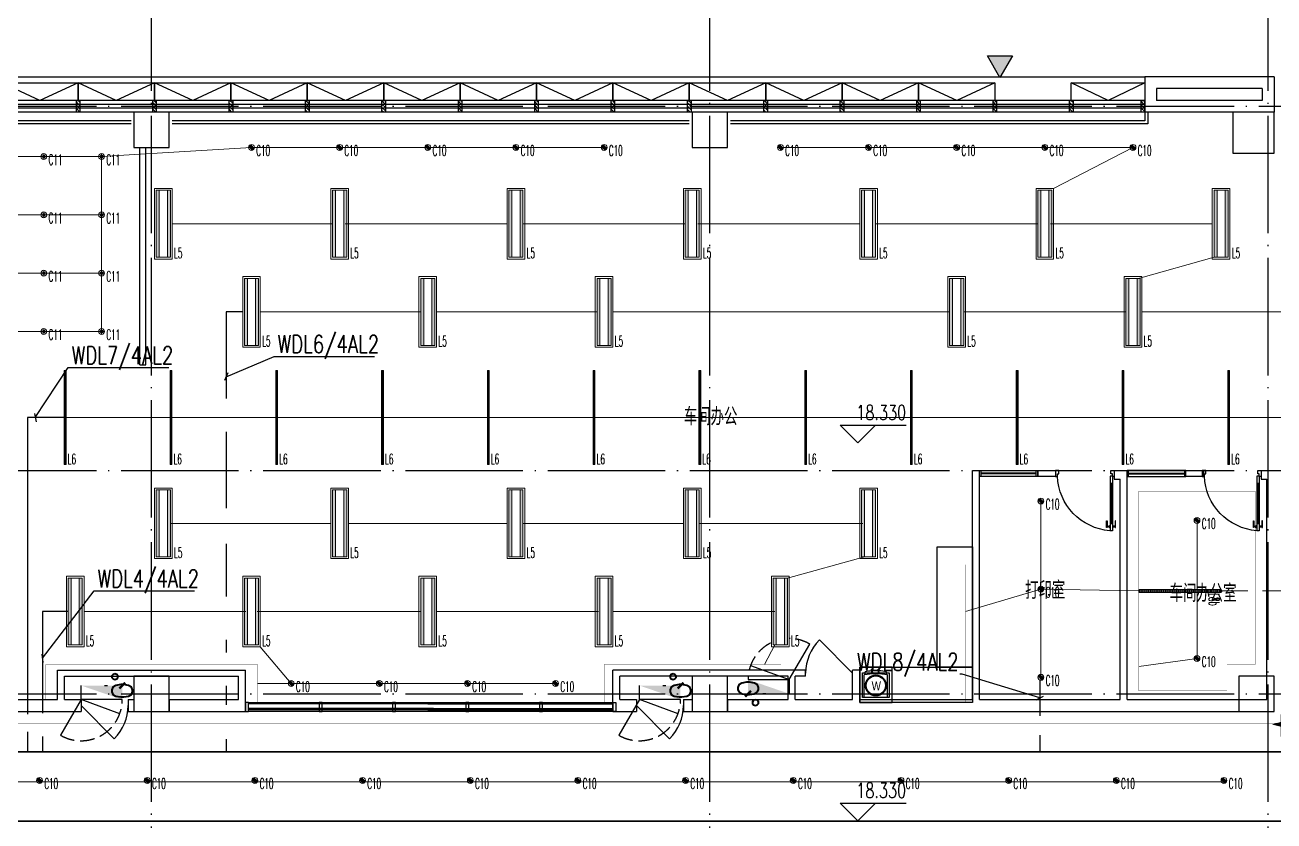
# Model space of a CAD drawing. Extents: x -621157 to 1764546, y -106808 to 741893.
# Drawn here: x 216846 to 238100, y 327834 to 341384 of the extents above; entities that cross this region are included whole.
import ezdxf
from ezdxf import colors
from ezdxf.entities.mleader import LeaderData, LeaderLine
from ezdxf.enums import TextEntityAlignment as Align
from ezdxf.math import Vec2, Vec3

# ---------------------------------------------------------------- set-up
doc = ezdxf.new("R2010")
doc.units = 0
doc.header["$LTSCALE"] = 1000
doc.header["$MEASUREMENT"] = 0
for name, pattern in [('DOT', [6.35, 0, -6.35]), ('XREF-A-101-平面图_t3$0$__DASH', [0.35, 0.25, -0.1]), ('XREF-A-101-平面图_t3$0$DASH', [0.35, 0.25, -0.1]), ('XREF-A-101-平面图_t3$0$DOTE', [2.42, 2, -0.2, 0.02, -0.2])]:
    doc.linetypes.add(name, pattern=pattern)
for name, color, linetype in [('0-底图', 7, 'Continuous'), ('WIRE-照明', 4, 'Continuous'), ('XREF-A-101-平面图_t3$0$A-COLUMN', 8, 'Continuous'), ('XREF-A-101-平面图_t3$0$A-CURTWALL', 8, 'Continuous'), ('XREF-A-101-平面图_t3$0$A-DIM_ELEV', 8, 'Continuous'), ('XREF-A-101-平面图_t3$0$A-DOTE', 8, 'Continuous'), ('XREF-A-101-平面图_t3$0$A-RAIL', 8, 'Continuous'), ('XREF-A-101-平面图_t3$0$A-ROOM-CH', 8, 'Continuous'), ('XREF-A-101-平面图_t3$0$A-SEE', 8, 'Continuous'), ('XREF-A-101-平面图_t3$0$A-WALL-FILL', 8, 'Continuous'), ('XREF-A-101-平面图_t3$0$A-WINDOW', 8, 'Continuous'), ('XREF-A-101-平面图_t3$0$A-开启符号', 8, 'Continuous'), ('XREF-A-101-平面图_t3$0$DOOR-INF', 8, 'Continuous'), ('XREF-A-101-平面图_t3$0$F-B-INF', 8, 'Continuous'), ('XREF-A-101-平面图_t3$0$F-L-INF', 8, 'Continuous'), ('XREF-A-101-平面图_t3$0$GLASS WALL-INF', 8, 'Continuous'), ('XREF-A-101-平面图_t3$0$I-WALL-GYPSUM', 8, 'Continuous'), ('XREF-A-101-平面图_t3$0$I-玻璃隔断', 8, 'Continuous'), ('XREF-A-101-平面图_t3$0$P-EQUIPMENT', 8, 'Continuous'), ('XREF-A-101-平面图_t3$0$PARTITION-INF', 8, 'Continuous'), ('XREF-A-101-平面图_t3$0$PUB_HATCH', 8, 'Continuous'), ('XREF-A-101-平面图_t3$0$PUB_TEXT', 8, 'Continuous'), ('XREF-A-101-平面图_t3$0$水-尺寸', 8, 'Continuous'), ('照明回路线', 1, 'Continuous')]:
    doc.layers.add(name, color=color, linetype=linetype)
for name, color, linetype, lineweight in [('00-照明回路线', 6, 'Continuous', 0), ('CEILING-INF', 4, 'Continuous', 0), ('LIGHT-INF', 6, 'Continuous', 0)]:
    doc.layers.add(name, color=color, linetype=linetype, lineweight=lineweight)
doc.styles.add('E-FST', font='txt.shx', dxfattribs={"width": 0.75, "height": 250, "bigfont": '@@gbcbig.shx'})
doc.styles.add('INF DIM', font='SIMPLEX.SHX', dxfattribs={"width": 0.7, "bigfont": 'hztxt.shx'})
doc.styles.get("Standard").update_dxf_attribs({"font": 'romans.shx', "bigfont": 'HZDXC.SHX'})
doc.styles.add('XREF-A-101-平面图_t3$0$-HZDXCROMANS', font='ROMANS.shx', dxfattribs={"bigfont": 'HZDXC.shx'})
doc.styles.add('XREF-A-101-平面图_t3$0$69F Layout plan$0$Standard', font='arial.ttf', dxfattribs={"width": 0.8})
doc.styles.add('XREF-A-101-平面图_t3$0$A-STANDARD', font='SIMPLEX', dxfattribs={"bigfont": 'GBCBIG'})
doc.linetypes.add('LED', pattern='A,6,-3.5,["LED",Standard,S=2.54,R=0,X=-2.54,Y=-1.27],-4.8', length=14.3)
doc.dimstyles.get("Standard").update_dxf_attribs({"dimscale": 100, "dimtxt": 3.5, "dimasz": 1, "dimexe": 2.5, "dimexo": 3, "dimgap": 1.5, "dimtad": 1, "dimdec": 0, "dimzin": 0, "dimdsep": 46, "dimtxsty": 'Standard', "dimblk": 'ARCHTICK', "dimcen": 0.09, "dimadec": 0, "dimazin": 0, "dimtfac": 1, "dimtdec": 0, "dimtix": 1, "dimtmove": 2, "dimatfit": 3, "dimfxl": 0, "dimtolj": 1, "dimtzin": 0, "dimarcsym": 0})

# ---------------------------------------------------------------- blocks, each defined once
blk = doc.blocks.new('XREF-A-101-平面图_t3$0$柱网4F')
at = {"layer": 'XREF-A-101-平面图_t3$0$A-COLUMN'}
for points in [[(18700, -700), (19300, -700), (19300, -100), (18700, -100)], [(28200, -700), (28800, -700), (28800, -100), (28200, -100)], [(37400, -800), (38100, -800), (38100, -100), (37400, -100)], [(18700, -10300), (19300, -10300), (19300, -9700), (18700, -9700)], [(28200, -10300), (28800, -10300), (28800, -9700), (28200, -9700)], [(37500, -10300), (38100, -10300), (38100, -9700), (37500, -9700)]]:
    blk.add_lwpolyline(points, close=True, dxfattribs=at)
blk = doc.blocks.new('XREF-A-101-平面图_t3$0$G$C869EB286')
at = {"layer": 'XREF-A-101-平面图_t3$0$A-WINDOW'}
h = blk.add_hatch(dxfattribs=at)
h.set_pattern_fill('ANSI31', color=256, scale=25)
h.set_pattern_definition([(45, (-143.957, -89940), (-28.0633, 28.0633), [])])
h.paths.add_polyline_path([(0, 60), (200, 60), (200, 0), (0, 0)])
blk.add_lwpolyline([(0, 60), (200, 60), (200, 0), (0, 0)], close=True, dxfattribs=at)
blk = doc.blocks.new('XREF-A-101-平面图_t3$0$ROOM')
at = {"layer": 'XREF-A-101-平面图_t3$0$A-ROOM-CH', "style": 'XREF-A-101-平面图_t3$0$-HZDXCROMANS', "width": 0.6}
for tag, p in [('中文房间名称', (0, -1000)), ('英文房间名称', (0, -1500))]:
    blk.add_attdef(tag, text='', height=300, dxfattribs=at).set_placement(p, align=Align.CENTER)
blk = doc.blocks.new('_ArchTick')
at = {"color": 0, "linetype": 'ByBlock', "const_width": 0.4}
blk.add_lwpolyline([(-0.5, -0.5), (0.5, 0.5)], dxfattribs=at)
blk = doc.blocks.new('*D25423')
at = {"layer": 'Defpoints', "color": 0}
blk.add_point((0, 0), dxfattribs=at)
blk.add_point((0, 0), dxfattribs=at)
blk.add_point((0, 0), dxfattribs=at)
blk.add_point((0, 0), dxfattribs=at)
at = {"layer": 'XREF-A-101-平面图_t3$0$水-尺寸', "color": 0, "linetype": 'ByBlock', "lineweight": -2}
blk.add_line((0, 300), (0, 250), dxfattribs=at)
blk.add_line((0, 300), (0, 250), dxfattribs=at)
blk.add_arc((0, 0), 0, 180, 180, dxfattribs=at)
at = {"layer": 'XREF-A-101-平面图_t3$0$水-尺寸', "color": 0, "linetype": 'ByBlock', "lineweight": -2, "xscale": 100, "yscale": 100, "zscale": 100}
for rotation in [90, 90.00000000000001]:
    blk.add_blockref('_ArchTick', (0, 0), dxfattribs=dict(at, rotation=rotation))
at = {"layer": 'XREF-A-101-平面图_t3$0$水-尺寸', "color": 0, "insert": (0, 0), "char_height": 350, "attachment_point": 5}
blk.add_mtext('\\A1;0%%d', dxfattribs=at)
blk = doc.blocks.new('XREF-A-101-平面图_t3$0$轴网(3)')
at = {"layer": 'XREF-A-101-平面图_t3$0$A-DOTE', "linetype": 'XREF-A-101-平面图_t3$0$DOTE'}
for p, q in [((19000, -3300), (19000, 43300)), ((28500, -3300), (28500, 43300)), ((38000, -3300), (38000, 43300)), ((-3300, 40000), (69800, 40000)), ((-3300, 33800), (69800, 33800)), ((-3300, 30000), (69800, 30000))]:
    blk.add_line(p, q, dxfattribs=at)
blk = doc.blocks.new('*U25354')
at = {"color": 1}
for p, q in [((1428, 10663), (1428, 7514)), ((1433, 10663), (1433, 7514)), ((1438, 10663), (1438, 7514)), ((1443, 10663), (1443, 7514)), ((1448, 10663), (1448, 7514)), ((1453, 10663), (1453, 7514)), ((1429, 7513), (1428, 7514)), ((1429, 7513), (1432, 7513)), ((1433, 7514), (1432, 7513)), ((1433, 7514), (1438, 7514)), ((1439, 7513), (1438, 7514)), ((1439, 7513), (1442, 7513)), ((1443, 7514), (1442, 7513)), ((1443, 7514), (1448, 7514)), ((1449, 7513), (1448, 7514)), ((1449, 7513), (1452, 7513)), ((1453, 7514), (1452, 7513))]:
    blk.add_line(p, q, dxfattribs=at)
blk = doc.blocks.new('*U25355')
at = {"color": 1}
for p, q in [((3016, 1134), (3015, 1133)), ((3015, 1133), (3015, 1129)), ((3016, 1128), (3015, 1129)), ((6165, 1134), (3016, 1134)), ((6165, 1128), (3016, 1128))]:
    blk.add_line(p, q, dxfattribs=at)
blk = doc.blocks.new('*U25356')
at = {"color": 1}
for p, q in [((1428, 10663), (1428, 7514)), ((1433, 10663), (1433, 7514)), ((1438, 10663), (1438, 7514)), ((1443, 10663), (1443, 7514)), ((1448, 10663), (1448, 7514)), ((1453, 10663), (1453, 7514)), ((1429, 7513), (1428, 7514)), ((1429, 7513), (1432, 7513)), ((1433, 7514), (1432, 7513)), ((1433, 7514), (1438, 7514)), ((1439, 7513), (1438, 7514)), ((1439, 7513), (1442, 7513)), ((1443, 7514), (1442, 7513)), ((1443, 7514), (1448, 7514)), ((1449, 7513), (1448, 7514)), ((1449, 7513), (1452, 7513)), ((1453, 7514), (1452, 7513))]:
    blk.add_line(p, q, dxfattribs=at)
blk = doc.blocks.new('*U25357')
at = {"color": 1}
for p, q in [((3016, 1134), (3015, 1133)), ((3015, 1133), (3015, 1129)), ((3016, 1128), (3015, 1129)), ((6165, 1134), (3016, 1134)), ((6165, 1128), (3016, 1128))]:
    blk.add_line(p, q, dxfattribs=at)
blk = doc.blocks.new('XREF-A-101-平面图_t3$0$A$C4A4B287C')
at = {"layer": 'XREF-A-101-平面图_t3$0$GLASS WALL-INF', "elevation": -1}
blk.add_lwpolyline([(100, 300), (100, 0), (0, 0), (0, 300)], close=True, dxfattribs=at)
blk = doc.blocks.new('*U25363')
at = {"layer": 'XREF-A-101-平面图_t3$0$PARTITION-INF', "color": 8}
for p, q in [((-21681, 43130), (-20732, 43130)), ((-20732, 43030), (-21681, 43030))]:
    blk.add_line(p, q, dxfattribs=at)
at = {"layer": 'XREF-A-101-平面图_t3$0$PARTITION-INF', "color": 5}
for p, q in [((-20732, 43085), (-21681, 43085)), ((-20732, 43075), (-21681, 43075))]:
    blk.add_line(p, q, dxfattribs=at)
for points in [[(-21706, 43130), (-21681, 43130), (-21681, 43030), (-21706, 43030)], [(-20732, 43130), (-20707, 43130), (-20707, 43030), (-20732, 43030)]]:
    blk.add_lwpolyline(points, close=True, dxfattribs=at)
blk = doc.blocks.new('XREF-A-101-平面图_t3$0$EW23')
at = {"color": 5}
for p, q in [((7205, 24900, 0), (7205, 23970, 0)), ((7205, 24900, 0), (7245, 24900, 0)), ((7245, 24900, 0), (7245, 23970, 0)), ((7245, 24780, 0), (7205, 24780, 0)), ((7205, 24090, 0), (7246, 24090, 0)), ((7205, 23970, 0), (7245, 23970, 0))]:
    blk.add_line(p, q, dxfattribs=at)
at = {"color": 5, "elevation": 0}
for points in [[(7215, 24995), (7175, 24995), (7175, 24895), (7205, 24895), (7205, 24940), (7233, 24940), (7233, 24985), (7233, 24995), (7215, 24995)], [(8135, 24995), (8175, 24995), (8175, 24895), (8140, 24895), (8140, 24940), (8117, 24940), (8117, 24985), (8117, 24995), (8135, 24995)]]:
    blk.add_lwpolyline(points, close=True, dxfattribs=at)
at = {"color": 8, "elevation": 0}
for points in [[(7228, 24780), (7228, 24090)], [(7160, 24035), (7160, 24026), (7150, 24026), (7150, 24140), (7160, 24140), (7160, 24045)], [(7296, 24035), (7296, 24026), (7306, 24026), (7306, 24140), (7296, 24140), (7296, 24045)]]:
    blk.add_lwpolyline(points, dxfattribs=at)
for points in [[(7200, 24035), (7154, 24035), (7154, 24045), (7200, 24045)], [(7205, 24021), (7200, 24021), (7200, 24059), (7205, 24059)], [(7246, 24021), (7256, 24021), (7256, 24059), (7246, 24059)], [(7256, 24035), (7302, 24035), (7302, 24045), (7256, 24045)]]:
    blk.add_lwpolyline(points, close=True, dxfattribs=at)
at = {"color": 8}
blk.add_arc((7172, 24936, 0), 969, 274.4003, 357.8611, dxfattribs=at)
blk = doc.blocks.new('*U25369')
at = {"layer": 'XREF-A-101-平面图_t3$0$PARTITION-INF', "color": 8}
for p, q in [((-18931, 43130), (-17988, 43130)), ((-17988, 43030), (-18931, 43030))]:
    blk.add_line(p, q, dxfattribs=at)
at = {"layer": 'XREF-A-101-平面图_t3$0$PARTITION-INF', "color": 5}
for p, q in [((-17988, 43085), (-18931, 43085)), ((-17988, 43075), (-18931, 43075))]:
    blk.add_line(p, q, dxfattribs=at)
for points in [[(-18956, 43130), (-18931, 43130), (-18931, 43030), (-18956, 43030)], [(-17988, 43130), (-17963, 43130), (-17963, 43030), (-17988, 43030)]]:
    blk.add_lwpolyline(points, close=True, dxfattribs=at)
blk = doc.blocks.new('XREF-A-101-平面图_t3$0$A$C2C206FAC')
for p, q in [((0, 485), (400, 485)), ((0, 485), (0, 98)), ((400, 485), (400, 98)), ((20, 94), (20, 44)), ((148, 50), (145, 0)), ((145, 0), (160, 0)), ((148, 50), (150, 50)), ((155, 50), (157, 50)), ((157, 50), (160, 0)), ((260, 50), (257, 0)), ((257, 0), (272, 0)), ((260, 50), (262, 50)), ((267, 50), (269, 50)), ((269, 50), (272, 0)), ((380, 94), (380, 44))]:
    blk.add_line(p, q)
for centre, radius in [((200, 278), 179), ((200, 278), 164), ((153, 50), 2.6), ((265, 50), 2.6)]:
    blk.add_circle(centre, radius)
for centre, radius, start, end in [((200, 1084), 1006, 258.547, 281.4897), ((200, 1084), 1056, 260.1999, 267.1079), ((152, 54), 10.9, 296.6275, 243.5797), ((200, 1084), 1056, 267.7307, 273.2177), ((265, 54), 10.9, 296.6275, 243.5797), ((200, 1084), 1056, 273.8352, 279.8368)]:
    blk.add_arc(centre, radius, start, end)
at = {"insert": (1123, 210), "char_height": 150, "width": 1952.54, "attachment_point": 1, "rotation": 180, "style": 'XREF-A-101-平面图_t3$0$69F Layout plan$0$Standard'}
blk.add_mtext('\\pxi5.6747;W', dxfattribs=at)
blk = doc.blocks.new('XREF-A-101-平面图_t3$0$yuouioui')
at = {"linetype": 'XREF-A-101-平面图_t3$0$__DASH', "ltscale": 1000}
blk.add_lwpolyline([(300666, 20452), (301087, 20452), (301087, 20000), (300666, 20000)], close=True, dxfattribs=at)
at = {"linetype": 'XREF-A-101-平面图_t3$0$__DASH', "ltscale": 1000, "rotation": 89.98165643611132}
blk.add_blockref('XREF-A-101-平面图_t3$0$A$C2C206FAC', (301151, 20026), dxfattribs=at)
blk = doc.blocks.new('XREF-A-101-平面图_t3$0$G$CFDD5568B')
at = {"layer": 'XREF-A-101-平面图_t3$0$F-B-INF', "elevation": -1}
for points in [[(32867, -7397), (32867, -9450), (32267, -9450), (32267, -7397)], [(30950, -9450), (32867, -9450), (32867, -10050), (30950, -10050)]]:
    blk.add_lwpolyline(points, close=True, dxfattribs=at)
at = {"layer": 'XREF-A-101-平面图_t3$0$F-B-INF'}
blk.add_lwpolyline([(30950, -10050), (31500, -10050), (31500, -9450), (30950, -9450)], close=True, dxfattribs=at)
at = {"layer": 'XREF-A-101-平面图_t3$0$I-玻璃隔断'}
for points in [[(20550, -10200), (20550, -10050), (20500, -10050), (20500, -10200)], [(20550, -10200), (20550, -10050), (26750, -10050), (26750, -10200)], [(21800, -10200), (21800, -10050), (21750, -10050), (21750, -10200)], [(23050, -10200), (23050, -10050), (23000, -10050), (23000, -10200)], [(24300, -10200), (24300, -10050), (24250, -10050), (24250, -10200)], [(25550, -10200), (25550, -10050), (25500, -10050), (25500, -10200)], [(26750, -10200), (26750, -10050), (26800, -10050), (26800, -10200)]]:
    blk.add_lwpolyline(points, close=True, dxfattribs=at)
at = {"layer": 'XREF-A-101-平面图_t3$0$DOOR-INF'}
for p, rotation in [((34280, -6200, 1), 89.99999999968202), ((36799, -6200), 89.99999999968206)]:
    blk.add_blockref('XREF-A-101-平面图_t3$0$A$C4A4B287C', p, dxfattribs=dict(at, rotation=rotation))
at = {"layer": 'XREF-A-101-平面图_t3$0$DOOR-INF', "xscale": -1}
for p in [(42455, -31095, 0), (44955, -31095, 0)]:
    blk.add_blockref('XREF-A-101-平面图_t3$0$EW23', p, dxfattribs=at)
at = {"layer": 'XREF-A-101-平面图_t3$0$F-L-INF', "ltscale": 0.15, "rotation": 89.99999999999999}
blk.add_blockref('XREF-A-101-平面图_t3$0$yuouioui', (51451, -310632), dxfattribs=at)
at = {"layer": 'XREF-A-101-平面图_t3$0$I-玻璃隔断', "color": 1}
blk.add_blockref('*U25355', (17535, -11199), dxfattribs=at)
at = {"layer": 'XREF-A-101-平面图_t3$0$I-玻璃隔断', "color": 1, "xscale": -1, "rotation": 270}
blk.add_blockref('*U25354', (13037, -11602), dxfattribs=at)
at = {"layer": 'XREF-A-101-平面图_t3$0$I-玻璃隔断', "color": 1, "xscale": -1}
blk.add_blockref('*U25357', (29765, -11199), dxfattribs=at)
at = {"layer": 'XREF-A-101-平面图_t3$0$I-玻璃隔断', "color": 1, "rotation": 90.00000000000001}
blk.add_blockref('*U25356', (34263, -11602), dxfattribs=at)
at = {"layer": 'XREF-A-101-平面图_t3$0$PARTITION-INF'}
blk.add_blockref('*U25369', (51943, -49230, -1), dxfattribs=at)
at = {"layer": 'XREF-A-101-平面图_t3$0$PARTITION-INF', "xscale": -1}
blk.add_blockref('*U25363', (14793, -49231, -1), dxfattribs=at)
blk = doc.blocks.new('XREF-A-101-平面图_t3$0$bz1')
at = {"layer": 'XREF-A-101-平面图_t3$0$PUB_HATCH'}
h = blk.add_hatch(color=1, dxfattribs=at)
h.dxf.hatch_style = 1
h.paths.add_polyline_path([(4866032, -641203), (4865818, -641573), (4866245, -641573)])
at = {"layer": 'XREF-A-101-平面图_t3$0$PUB_TEXT', "color": 1}
blk.add_lwpolyline([(4866032, -641203), (4865818, -641573), (4866245, -641573)], close=True, dxfattribs=at)
blk = doc.blocks.new('XREF-A-101-平面图_t3$0$G$C34B60025')
at = {"xscale": -1, "rotation": 180}
blk.add_blockref('XREF-A-101-平面图_t3$0$bz1', (-4832696, -440615), dxfattribs=at)
blk = doc.blocks.new('XREF-A-101-平面图_t3$0$DOOR2DLIB$SYSLIB$00000101')
at = {"color": 0}
blk.add_line((0.5, 0), (-0.207, 0.707), dxfattribs=at)
blk.add_arc((0.5, 0), 1, 135, 180, dxfattribs=at)
blk = doc.blocks.new('A$C43fcb5d1')
at = {"linetype": 'DOT'}
blk.add_wipeout([(-15, 0), (15, 0), (15, -1600), (-15, -1600)], dxfattribs=at).dxf.layer = 'CEILING-INF'
at = {"layer": 'LIGHT-INF'}
h = blk.add_hatch(dxfattribs=at)
h.set_pattern_fill('ANSI37', color=256, scale=5)
h.set_pattern_definition([(45, (-3e-11, -800), (-11.22532, 11.22532), []), (135, (-3e-11, -800), (-11.22532, -11.22532), [])])
h.paths.add_polyline_path([(-10, -5), (10, -5), (10, -1595), (-10, -1595)])
for points in [[(-15, 0), (15, 0), (15, -1600), (-15, -1600)], [(-10, -5), (10, -5), (10, -1595), (-10, -1595)]]:
    blk.add_lwpolyline(points, close=True, dxfattribs=at)
at = {"layer": 'LIGHT-INF', "style": 'INF DIM', "width": 0.5}
blk.add_text('L6', height=180, dxfattribs=at).set_placement((42, -1594))
blk = doc.blocks.new('A$C73cf2add')
at = {"linetype": 'DOT'}
blk.add_wipeout([(-150, 600), (150, 600), (150, -600), (-150, -600)], dxfattribs=at).dxf.layer = 'LIGHT-INF'
at = {"layer": 'LIGHT-INF'}
h = blk.add_hatch(color=256, dxfattribs=at)
h.dxf.hatch_style = 1
h.paths.add_polyline_path([(-120, 570), (-70, 570), (-70, -570), (-120, -570)])
h = blk.add_hatch(color=256, dxfattribs=at)
h.dxf.hatch_style = 1
h.paths.add_polyline_path([(70, 570), (120, 570), (120, -570), (70, -570)])
for points in [[(-150, 600), (150, 600), (150, -600), (-150, -600)], [(-120, 570), (120, 570), (120, -570), (-120, -570)], [(-120, 570), (-70, 570), (-70, -570), (-120, -570)], [(70, 570), (120, 570), (120, -570), (70, -570)]]:
    blk.add_lwpolyline(points, close=True, dxfattribs=at)
at = {"layer": 'LIGHT-INF', "style": 'INF DIM', "width": 0.5}
blk.add_text('L5', height=180, dxfattribs=at).set_placement((181, -588))
blk = doc.blocks.new('*U24690')
h = blk.add_hatch(color=8)
h.dxf.hatch_style = 1
h.paths.add_polyline_path([(-50, 0), (-24, 0, -0.414214), (0, 24), (0, 50, 0.414214)])
h.paths.add_polyline_path([(0, -24), (0, -50, 0.414214), (50, 0), (24, 0, -0.414214)])
at = {"color": 8}
for points in [[(50, 0), (-50, 0)], [(0, 50), (0, -50)]]:
    blk.add_lwpolyline(points, dxfattribs=at)
blk.add_circle((0, 0), 50)
blk.add_circle((0, 0), 24.5, dxfattribs=at)
at = {"style": 'INF DIM', "width": 0.5}
blk.add_text('C10', height=180, dxfattribs=at).set_placement((81, -144))
blk = doc.blocks.new('*U23677')
h = blk.add_hatch(color=8)
h.dxf.hatch_style = 1
h.paths.add_polyline_path([(-50, 0), (-24, 0, -0.414214), (0, 24), (0, 50, 0.414214)])
h.paths.add_polyline_path([(0, -24), (0, -50, 0.414214), (50, 0), (24, 0, -0.414214)])
at = {"color": 8}
for points in [[(50, 0), (-50, 0)], [(0, 50), (0, -50)]]:
    blk.add_lwpolyline(points, dxfattribs=at)
blk.add_circle((0, 0), 50)
blk.add_circle((0, 0), 24.5, dxfattribs=at)
at = {"style": 'INF DIM', "width": 0.5}
blk.add_text('C10', height=180, dxfattribs=at).set_placement((81, -144))
blk = doc.blocks.new('A$C5f11c1a4')
at = {"layer": 'LIGHT-INF'}
h = blk.add_hatch(dxfattribs=at)
h.set_pattern_fill('ANSI31', color=8, scale=10, angle=225)
h.set_pattern_definition([(270, (-138050, 248590), (31.75, -1e-14), [])])
h.paths.add_polyline_path([(690, 15), (690, -15), (-690, -15), (-690, 15)])
for points in [[(700, 25), (700, -25), (-700, -25), (-700, 25)], [(690, 15), (690, -15), (-690, -15), (-690, 15)]]:
    blk.add_lwpolyline(points, close=True, dxfattribs=at)
at = {"layer": 'LIGHT-INF', "style": 'INF DIM', "width": 0.5}
blk.add_text('L8b', height=180, rotation=270, dxfattribs=at).set_placement((493, -37, 0))
blk = doc.blocks.new('A$C8937094a')
at = {"color": 8}
for points in [[(50, 0), (-50, 0)], [(0, 50), (0, -50)]]:
    blk.add_lwpolyline(points, dxfattribs=at)
blk.add_circle((0, 0), 50)
blk.add_circle((0, 0), 24.5, dxfattribs=at)
at = {"style": 'INF DIM', "width": 0.5}
blk.add_text('C11', height=180, dxfattribs=at).set_placement((81, -144))
blk = doc.blocks.new('G$CAFCF25F8')
at = {"layer": 'LIGHT-INF', "color": 6, "linetype": 'LED', "ltscale": 0.05, "const_width": 5, "elevation": 0}
blk.add_lwpolyline([(37780, -6550), (35800, -6550), (35800, -9950), (37300, -9950), (37300, -9500), (37780, -9500)], close=True, dxfattribs=at)
at = {"layer": 'LIGHT-INF', "color": 6, "linetype": 'LED', "ltscale": 0.05, "const_width": 5, "elevation": -1}
blk.add_lwpolyline([(32852, -10150), (32852, -7800)], dxfattribs=at)
at = {"layer": 'LIGHT-INF', "color": 6, "linetype": 'LED', "ltscale": 0.05, "const_width": 5}
for points in [[(17200, -10100), (17200, -9500), (20800, -9500), (20800, -10150)], [(26700, -10150), (26700, -9500), (29710, -9500)]]:
    blk.add_lwpolyline(points, dxfattribs=at)
at = {"layer": 'CEILING-INF', "color": 8}
for name, p in [('A$C43fcb5d1', (17530, -4500)), ('A$C43fcb5d1', (19330, -4500)), ('A$C43fcb5d1', (21130, -4500)), ('A$C43fcb5d1', (22930, -4500)), ('A$C43fcb5d1', (24730, -4500)), ('A$C43fcb5d1', (26530, -4500)), ('A$C43fcb5d1', (28330, -4500)), ('A$C43fcb5d1', (30130, -4500)), ('A$C43fcb5d1', (31930, -4500)), ('A$C43fcb5d1', (33730, -4500)), ('A$C43fcb5d1', (35530, -4500)), ('A$C43fcb5d1', (37330, -4500)), ('A$C5f11c1a4', (36500, -8250))]:
    blk.add_blockref(name, p, dxfattribs=at)
at = {"layer": 'LIGHT-INF', "color": 6}
for name, p in [('A$C8937094a', (17166, -856)), ('A$C8937094a', (18149, -856)), ('*U24690', (20700, -700)), ('*U24690', (22200, -700)), ('*U24690', (23700, -700)), ('*U24690', (25200, -700)), ('*U24690', (26700, -700)), ('*U24690', (29700, -700)), ('*U24690', (31200, -700)), ('*U24690', (32700, -700)), ('*U24690', (34200, -700)), ('*U24690', (35700, -700)), ('A$C73cf2add', (19200, -2000)), ('A$C73cf2add', (22200, -2000)), ('A$C73cf2add', (25200, -2000)), ('A$C73cf2add', (28200, -2000)), ('A$C73cf2add', (31200, -2000)), ('A$C73cf2add', (34200, -2000)), ('A$C73cf2add', (37200, -2000)), ('A$C8937094a', (17166, -1849)), ('A$C8937094a', (18149, -1849)), ('A$C8937094a', (17166, -2841)), ('A$C8937094a', (18149, -2841)), ('A$C73cf2add', (20700, -3500)), ('A$C73cf2add', (23700, -3500)), ('A$C73cf2add', (26700, -3500)), ('A$C73cf2add', (32700, -3500)), ('A$C73cf2add', (35700, -3500)), ('A$C8937094a', (17166, -3834)), ('A$C8937094a', (18149, -3834)), ('A$C73cf2add', (19200, -7100, -1)), ('A$C73cf2add', (22200, -7100, -1)), ('A$C73cf2add', (25200, -7100, -1)), ('A$C73cf2add', (28200, -7100, -1)), ('A$C73cf2add', (31200, -7100, -1)), ('*U23677', (34133, -6720)), ('*U23677', (36790, -7050)), ('A$C73cf2add', (17700, -8600, -1)), ('A$C73cf2add', (20700, -8600, -1)), ('A$C73cf2add', (23700, -8600, -1)), ('A$C73cf2add', (26700, -8600, -1)), ('A$C73cf2add', (29700, -8600, -1)), ('*U23677', (34133, -8220)), ('*U23677', (36790, -9400)), ('*U24690', (21375, -9825, -1)), ('*U24690', (22875, -9825, -1)), ('*U24690', (24375, -9825, -1)), ('*U24690', (25875, -9825, -1)), ('*U23677', (34133, -9720)), ('*U24690', (17094, -11475)), ('*U24690', (18926, -11475)), ('*U24690', (20758, -11475)), ('*U24690', (22590, -11475)), ('*U24690', (24423, -11475)), ('*U24690', (26255, -11475)), ('*U24690', (28087, -11475)), ('*U24690', (29919, -11475)), ('*U24690', (31752, -11475)), ('*U24690', (33584, -11475)), ('*U24690', (35416, -11475)), ('*U24690', (37248, -11475))]:
    blk.add_blockref(name, p, dxfattribs=at)
at = {"layer": 'LIGHT-INF', "color": 6, "linetype": 'LED', "ltscale": 0.05, "const_width": 5}
blk.add_lwpolyline([(5400, -10200), (9000, -10200), (9000, -10500), (57500, -10500), (57500, -10200), (62400, -10200), (62400, -4500)], dxfattribs=at)
blk = doc.blocks.new('_Oblique')
at = {"color": 0, "linetype": 'ByBlock', "lineweight": -2}
blk.add_line((-0.5, -0.5), (0.5, 0.5), dxfattribs=at)
blk = doc.blocks.new('XREF-A-101-平面图_t3$0$单出口消火栓新')
for p, q in [((-240, 700), (-846.2, 1050)), ((-479.4, 42.2), (-240, 700)), ((-240, 0), (-240, 700)), ((-240, 700), (0, 700))]:
    blk.add_line(p, q)
at = {"color": 0, "linetype": 'XREF-A-101-平面图_t3$0$DASH'}
blk.add_arc((-240, 700), 700, 150, 270, dxfattribs=at)
blk.add_solid([(-240, 0), (0, 0), (0, 700)])
at = {"layer": 'XREF-A-101-平面图_t3$0$水-尺寸', "linetype": 'ByBlock'}
dim = blk.add_angular_dim_3p(base=(0, 0), center=(0, 0), p1=(0, 0), p2=(0, 0), dimstyle='Standard', dxfattribs=at)
dim.commit()
dim.dimension.update_dxf_attribs({"geometry": '*D25423', "text_midpoint": (0, 0)})
blk = doc.blocks.new('XREF-A-101-平面图_t3$0$G$C156FCA62')
at = {"layer": 'XREF-A-101-平面图_t3$0$P-EQUIPMENT'}
for p, rotation in [((29150, 330000), 270), ((18500, 330140), 90), ((28000, 330140), 90)]:
    blk.add_blockref('XREF-A-101-平面图_t3$0$单出口消火栓新', p, dxfattribs=dict(at, rotation=rotation))
blk = doc.blocks.new('XREF-A-101-平面图_t3$0$G$C646F86AA')
at = {"layer": 'XREF-A-101-平面图_t3$0$P-EQUIPMENT'}
for p, rotation in [((29150, 330000), 270), ((18500, 330140), 90), ((28000, 330140), 90)]:
    blk.add_blockref('XREF-A-101-平面图_t3$0$单出口消火栓新', p, dxfattribs=dict(at, rotation=rotation))
blk = doc.blocks.new('XREF-A-101-平面图_t3')
at = {"layer": 'XREF-A-101-平面图_t3$0$A-CURTWALL'}
for p, q in [((235900, 340100), (204800, 340100)), ((235900, 339900), (235900, 340100)), ((235900, 340033), (204800, 340033)), ((235900, 339967), (204800, 339967)), ((235900, 339900), (204800, 339900))]:
    blk.add_line(p, q, dxfattribs=at)
at = {"layer": 'XREF-A-101-平面图_t3$0$A-RAIL'}
for points in [[(235950, 339900), (235950, 339700), (228850, 339700)], [(235900, 339900), (235900, 339750), (228850, 339750)], [(218650, 339750), (209800, 339750)], [(218650, 339700), (209800, 339700)], [(228150, 339750), (219350, 339750)], [(228150, 339700), (219350, 339700)]]:
    blk.add_lwpolyline(points, dxfattribs=at)
at = {"layer": 'XREF-A-101-平面图_t3$0$A-SEE'}
blk.add_lwpolyline([(204800, 340500), (235900, 340500)], dxfattribs=at)
at = {"layer": 'XREF-A-101-平面图_t3$0$A-WALL-FILL', "color": 171}
for p, q in [((238100, 340500), (235900, 340500)), ((235900, 340500), (235900, 339900)), ((238100, 340500), (238100, 339900)), ((237900, 340300), (236100, 340300)), ((236100, 340300), (236100, 340100)), ((237900, 340300), (237900, 340100)), ((237900, 340100), (236100, 340100)), ((238100, 339900), (235900, 339900))]:
    blk.add_line(p, q, dxfattribs=at)
at = {"layer": 'XREF-A-101-平面图_t3$0$A-开启符号', "linetype": 'Continuous'}
for points in [[(217750, 340400), (217750, 340100), (216450, 340100), (216450, 340400)], [(219050, 340400), (219050, 340100), (217750, 340100), (217750, 340400)], [(220350, 340400), (220350, 340100), (219050, 340100), (219050, 340400)], [(221650, 340400), (221650, 340100), (220350, 340100), (220350, 340400)], [(222950, 340400), (222950, 340100), (221650, 340100), (221650, 340400)], [(224250, 340400), (224250, 340100), (222950, 340100), (222950, 340400)], [(225550, 340400), (225550, 340100), (224250, 340100), (224250, 340400)], [(226850, 340400), (226850, 340100), (225550, 340100), (225550, 340400)], [(228150, 340400), (228150, 340100), (226850, 340100), (226850, 340400)], [(229450, 340400), (229450, 340100), (228150, 340100), (228150, 340400)], [(230750, 340400), (230750, 340100), (229450, 340100), (229450, 340400)], [(232050, 340400), (232050, 340100), (230750, 340100), (230750, 340400)], [(233350, 340400), (233350, 340100), (232050, 340100), (232050, 340400)], [(235900, 340400), (235900, 340100), (234650, 340100), (234650, 340400)]]:
    blk.add_lwpolyline(points, close=True, dxfattribs=at)
for points in [[(217750, 340400), (217100, 340100), (216450, 340400)], [(219050, 340400), (218400, 340100), (217750, 340400)], [(220350, 340400), (219700, 340100), (219050, 340400)], [(221650, 340400), (221000, 340100), (220350, 340400)], [(222950, 340400), (222300, 340100), (221650, 340400)], [(224250, 340400), (223600, 340100), (222950, 340400)], [(225550, 340400), (224900, 340100), (224250, 340400)], [(226850, 340400), (226200, 340100), (225550, 340400)], [(228150, 340400), (227500, 340100), (226850, 340400)], [(229450, 340400), (228800, 340100), (228150, 340400)], [(230750, 340400), (230100, 340100), (229450, 340400)], [(232050, 340400), (231400, 340100), (230750, 340400)], [(233350, 340400), (232700, 340100), (232050, 340400)], [(235900, 340400), (235275, 340100), (234650, 340400)]]:
    blk.add_lwpolyline(points, dxfattribs=at)
at = {"layer": 'XREF-A-101-平面图_t3$0$I-WALL-GYPSUM'}
blk.add_line((218800, 339300), (218900, 339300), dxfattribs=at)
blk.add_blockref('XREF-A-101-平面图_t3$0$G$C156FCA62', (200000, 0))
at = {"layer": 'XREF-A-101-平面图_t3$0$A-COLUMN'}
blk.add_blockref('XREF-A-101-平面图_t3$0$柱网4F', (200000, 340000), dxfattribs=at)
at = {"layer": 'XREF-A-101-平面图_t3$0$A-DOTE'}
blk.add_blockref('XREF-A-101-平面图_t3$0$轴网(3)', (200000, 300000), dxfattribs=at)
at = {"layer": 'XREF-A-101-平面图_t3$0$A-ROOM-CH'}
ref = blk.add_blockref('XREF-A-101-平面图_t3$0$ROOM', (228513, 335569), dxfattribs=at)
ref.add_attrib('中文房间名称', '车间办公', dxfattribs={"height": 300, "style": 'XREF-A-101-平面图_t3$0$-HZDXCROMANS', "width": 0.8}).set_placement((228513, 334569), align=Align.CENTER)
ref = blk.add_blockref('XREF-A-101-平面图_t3$0$ROOM', (234207, 332613), dxfattribs=at)
ref.add_attrib('中文房间名称', '打印室', dxfattribs={"height": 300, "style": 'XREF-A-101-平面图_t3$0$-HZDXCROMANS', "width": 0.8}).set_placement((234207, 331613), align=Align.CENTER)
at = {"layer": 'XREF-A-101-平面图_t3$0$A-WINDOW', "rotation": 270}
for p in [(217720, 340100), (219020, 340100), (220320, 340100), (221620, 340100), (222920, 340100), (224220, 340100), (225520, 340100), (226820, 340100), (228120, 340100), (229420, 340100), (230720, 340100), (232020, 340100), (233320, 340100), (234620, 340100), (235840, 340100)]:
    blk.add_blockref('XREF-A-101-平面图_t3$0$G$C869EB286', p, dxfattribs=at)
blk.add_blockref('XREF-A-101-平面图_t3$0$G$CFDD5568B', (200100, 339900))
at = {"layer": 'XREF-A-101-平面图_t3$0$A-DIM_ELEV'}
for p, q in [((231017, 334270), (230717, 334570)), ((230717, 334570), (231838, 334570)), ((231017, 334270), (231317, 334570)), ((231017, 327838), (230717, 328138)), ((230717, 328138), (231838, 328138)), ((231017, 327838), (231317, 328138))]:
    blk.add_line(p, q, dxfattribs=at)
at = {"layer": 'XREF-A-101-平面图_t3$0$I-WALL-GYPSUM'}
for p, q in [((218800, 335600), (218800, 339300)), ((218900, 335600), (218900, 339300)), ((218800, 335600), (218900, 335600)), ((232967, 329900), (232967, 333800)), ((232967, 333800), (233087, 333800)), ((233087, 329900), (233087, 333800)), ((235380, 333800), (235600, 333800)), ((235380, 333800), (235380, 333650)), ((235600, 329900), (235600, 333800)), ((237880, 333800), (238040, 333800)), ((237880, 333800), (237880, 333650)), ((238040, 333800), (238300, 333800)), ((235380, 333650), (235480, 333650)), ((235480, 329900), (235480, 333650)), ((237880, 333650), (237980, 333650)), ((237980, 329900), (237980, 333650)), ((217400, 329900), (217400, 330400)), ((217400, 330400), (220600, 330400)), ((217520, 329900), (217520, 330300)), ((217520, 330300), (220480, 330300)), ((220480, 329900), (220480, 330300)), ((220600, 329700), (220600, 330400)), ((229890, 330400), (226850, 330400)), ((226850, 329700), (226850, 330400)), ((229830, 330300), (226970, 330300)), ((226970, 329900), (226970, 330300)), ((229830, 329900), (229830, 330300)), ((230130, 330400), (229890, 330400)), ((230130, 330300), (229950, 330300)), ((229950, 329900), (229950, 330300)), ((231050, 330400), (230930, 330400)), ((230930, 329900), (230930, 330300)), ((231050, 329900), (231050, 330400)), ((216350, 329900), (217400, 329900)), ((217520, 329900), (217800, 329900)), ((218600, 329900), (218700, 329900)), ((218700, 329900), (218700, 329700)), ((219300, 329900), (220480, 329900)), ((219300, 329900), (219300, 329700)), ((226970, 329900), (227250, 329900)), ((228050, 329900), (228200, 329900)), ((228200, 329900), (228200, 329700)), ((228800, 329900), (229830, 329900)), ((228800, 329900), (228800, 329700)), ((229950, 329900), (230930, 329900)), ((231050, 329900), (232967, 329900)), ((233087, 329900), (235480, 329900)), ((235600, 329900), (237980, 329900)), ((216300, 329700), (217460, 329700)), ((217460, 329700), (217800, 329700)), ((218600, 329700), (218700, 329700)), ((219300, 329700), (220600, 329700)), ((226850, 329700), (227250, 329700)), ((228050, 329700), (228200, 329700)), ((228800, 329700), (229890, 329700)), ((229890, 329700), (230990, 329700)), ((230990, 329700), (233027, 329700)), ((233027, 329700), (235527, 329700)), ((235527, 329700), (238040, 329700)), ((238040, 329700), (238100, 329700))]:
    blk.add_line(p, q, dxfattribs=at)
for points in [[(230130, 330300), (230130, 330400)], [(230930, 330300), (230930, 330400)], [(217800, 329900), (217800, 329700)], [(218600, 329900), (218600, 329700)], [(227250, 329900), (227250, 329700)], [(228050, 329900), (228050, 329700)]]:
    blk.add_lwpolyline(points, dxfattribs=at)
for name, p in [('XREF-A-101-平面图_t3$0$G$C646F86AA', (200000, 0)), ('XREF-A-101-平面图_t3$0$G$C646F86AA', (200000, 0)), ('XREF-A-101-平面图_t3$0$G$C34B60025', (200100, 139900))]:
    blk.add_blockref(name, p)
at = {"layer": 'XREF-A-101-平面图_t3$0$A-ROOM-CH'}
ref = blk.add_blockref('XREF-A-101-平面图_t3$0$ROOM', (236893, 332562), dxfattribs=at)
ref.add_attrib('中文房间名称', '车间办公室', dxfattribs={"height": 300, "style": 'XREF-A-101-平面图_t3$0$-HZDXCROMANS', "width": 0.8}).set_placement((236893, 331562), align=Align.CENTER)
at = {"layer": 'XREF-A-101-平面图_t3$0$A-WINDOW', "xscale": -800, "yscale": -800, "zscale": -800, "rotation": 180}
blk.add_blockref('XREF-A-101-平面图_t3$0$DOOR2DLIB$SYSLIB$00000101', (230530, 330350), dxfattribs=at)
at = {"layer": 'XREF-A-101-平面图_t3$0$A-WINDOW', "xscale": -800, "yscale": -800, "zscale": -800}
for p in [(218200, 329800), (227650, 329800)]:
    blk.add_blockref('XREF-A-101-平面图_t3$0$DOOR2DLIB$SYSLIB$00000101', p, dxfattribs=at)
at = {"layer": 'XREF-A-101-平面图_t3$0$A-DIM_ELEV', "color": 7, "style": 'XREF-A-101-平面图_t3$0$A-STANDARD', "width": 0.705882}
for p in [(230991, 334660), (230991, 328228)]:
    blk.add_text('18.330', height=255, dxfattribs=at).set_placement(p)
blk = doc.blocks.new('G$C1E65AEB6')
at = {"layer": '00-照明回路线', "ltscale": 5}
for p, q in [((20700, -700), (18149, -856)), ((26700, -700), (20700, -700)), ((29700, -700), (35700, -700)), ((35700, -700), (34350, -1400)), ((18149, -856), (15201, -856)), ((18149, -1880), (18149, -900)), ((18149, -1849), (15201, -1849)), ((18149, -3840), (18149, -1880)), ((19350, -2000), (22080, -2000)), ((22295, -2000), (25050, -2000)), ((25320, -2000), (28080, -2000)), ((28295, -2000), (31050, -2000)), ((31320, -2000), (34080, -2000)), ((34295, -2000), (37050, -2000)), ((35795, -2930), (37080, -2570)), ((18149, -2841), (15201, -2841)), ((20850, -3500), (23580, -3500)), ((23850, -3500), (26580, -3500)), ((26850, -3500), (29850, -3500)), ((29850, -3500), (32580, -3500)), ((32820, -3500), (35580, -3500)), ((35850, -3500), (38580, -3500)), ((18149, -3834), (15201, -3834)), ((17530, -5300), (53530, -5300)), ((34133, -9720), (34133, -6720)), ((19320, -7100), (22050, -7100)), ((22350, -7100), (25050, -7100)), ((25320, -7100), (28050, -7100)), ((28320, -7100), (31105, -7100)), ((36790, -9400), (36790, -7050)), ((29820, -8030, -1), (31130, -7670, -1)), ((34133, -8220), (32852, -8600, -1)), ((34133, -8220), (35800, -8250, 0)), ((37200, -8250), (37654, -8250)), ((37902, -8250), (38560, -8250)), ((17850, -8600), (20605, -8600)), ((20795, -8600), (23580, -8600)), ((23850, -8600), (26605, -8600)), ((26850, -8600), (29605, -8600)), ((21375, -9825), (20850, -9200)), ((29605, -9170, -1), (29430, -9500)), ((35800, -9536, 0), (36790, -9400)), ((21375, -9825), (20800, -9825)), ((25875, -9825), (21375, -9825)), ((6100, -11500), (37248, -11500))]:
    blk.add_line(p, q, dxfattribs=at)
at = {"layer": '00-照明回路线', "ltscale": 5, "const_width": 50}
blk.add_lwpolyline([(38238, -10349), (38238, -10500), (38161, -10521), (38315, -10560), (38238, -10580), (38238, -10731)], dxfattribs=at)
at = {"layer": 'WIRE-照明'}
for points in [[(20550, -3500), (20270, -3500), (20270, -4977)], [(17515, -5300), (16891, -5300), (16891, -10348)], [(20270, -5541), (20270, -6841)], [(20270, -7446), (20270, -8342)], [(17580, -8600), (17142, -8600), (17142, -10329)], [(20270, -9081), (20270, -9300)], [(34115, -9767), (34115, -10377)], [(20270, -9864), (20270, -10186)], [(16891, -10650), (16891, -10988)], [(17142, -10725), (17142, -10988)], [(20270, -10771), (20270, -10988)], [(34115, -10707), (34115, -10988)]]:
    blk.add_lwpolyline(points, dxfattribs=at)
at = {"layer": '照明回路线', "color": 1}
ml = blk.add_multileader_mtext('Standard', dxfattribs=at)
ml.set_content('{\\Ftxt,whgtxt|c134;WDL7/4AL2}', color=4, style='E-FST')
ml.set_leader_properties(color=256)
ml.set_arrow_properties(name='OBLIQUE')
ml.build(insert=Vec2(0, 0))
ml.multileader.update_dxf_attribs({"text_left_attachment_type": 6, "text_right_attachment_type": 7, "dogleg_length": 40, "arrow_head_size": 100})
ctx = ml.context
ctx.base_point, ctx.char_height, ctx.arrow_head_size, ctx.landing_gap_size, ctx.plane_origin = Vec3(17623, -4449), 300, 100, 20, Vec3(19301, -3940)
ctx.left_attachment, ctx.right_attachment = 6, 7
notes = []
notes.append((ctx, [(0, (1, 1, 0), (17583, -4449), (1, 0), 40, [(0, [(17021, -5300)], 0, [])])]))
ctx.mtext.insert, ctx.mtext.flow_direction = Vec3(17643, -4089), 5
ml = blk.add_multileader_mtext('Standard', dxfattribs=at)
ml.set_content('{\\Ftxt,whgtxt|c134;WDL6/4AL2}', color=4, style='E-FST')
ml.set_leader_properties(color=256)
ml.set_arrow_properties(name='OBLIQUE')
ml.build(insert=Vec2(0, 0))
ml.multileader.update_dxf_attribs({"text_left_attachment_type": 6, "text_right_attachment_type": 7, "dogleg_length": 40, "arrow_head_size": 100})
ctx = ml.context
ctx.base_point, ctx.char_height, ctx.arrow_head_size, ctx.landing_gap_size, ctx.plane_origin = Vec3(21126, -4259), 300, 100, 20, Vec3(30251, -2640)
ctx.left_attachment, ctx.right_attachment = 6, 7
notes.append((ctx, [(0, (1, 1, 0), (21086, -4259), (1, 0), 40, [(0, [(20270, -4605)], 0, [])])]))
ctx.mtext.insert, ctx.mtext.flow_direction = Vec3(21146, -3899), 5
ml = blk.add_multileader_mtext('Standard', dxfattribs=at)
ml.set_content('{\\Ftxt,whgtxt|c134;WDL4/4AL2}', color=4, style='E-FST')
ml.set_leader_properties(color=256)
ml.set_arrow_properties(name='OBLIQUE')
ml.build(insert=Vec2(0, 0))
ml.multileader.update_dxf_attribs({"text_left_attachment_type": 6, "text_right_attachment_type": 7, "dogleg_length": 40, "arrow_head_size": 100})
ctx = ml.context
ctx.base_point, ctx.char_height, ctx.arrow_head_size, ctx.landing_gap_size, ctx.plane_origin = Vec3(18061, -8249), 300, 100, 20, Vec3(19740, -7740)
ctx.left_attachment, ctx.right_attachment = 6, 7
notes.append((ctx, [(0, (1, 1, 0), (18021, -8249), (1, 0), 40, [(0, [(17142, -9396)], 0, [])])]))
ctx.mtext.insert, ctx.mtext.flow_direction = Vec3(18081, -7889), 5
ml = blk.add_multileader_mtext('Standard', dxfattribs=at)
ml.set_content('{\\Ftxt,whgtxt|c134;WDL8/4AL2}', color=4, style='E-FST')
ml.set_leader_properties(color=256)
ml.set_arrow_properties(name='OBLIQUE')
ml.build(insert=Vec2(0, 0))
ml.multileader.update_dxf_attribs({"text_left_attachment_type": 6, "text_right_attachment_type": 7, "dogleg_length": 40, "arrow_head_size": 100})
ctx = ml.context
ctx.base_point, ctx.char_height, ctx.arrow_head_size, ctx.landing_gap_size, ctx.plane_origin = Vec3(30687, -9667, 1), 300, 100, 20, Vec3(44032, -8336, 1)
ctx.left_attachment, ctx.right_attachment, ctx.text_align_type = 6, 7, 2
notes.append((ctx, [(0, (1, 1, 0), (32792, -9667, 1), (-1, 0), 40, [(0, [(34115, -10072, 1)], 0, [])])]))
ctx.mtext.insert, ctx.mtext.alignment, ctx.mtext.flow_direction = Vec3(32732, -9307, 1), 3, 5
for ctx, leaders in notes:
    for number, flags, end, landing, length, lines in leaders:
        leader = LeaderData()
        leader.index, (leader.has_last_leader_line, leader.has_dogleg_vector, leader.attachment_direction) = number, flags
        leader.last_leader_point, leader.dogleg_vector, leader.dogleg_length = Vec3(end), Vec3(landing), length
        for number, points, colour, breaks in lines:
            line = LeaderLine()
            line.index, line.vertices, line.color, line.breaks = number, Vec3.list(points), colors.encode_raw_color(colour), breaks
            leader.lines.append(line)
        ctx.leaders.append(leader)

msp = doc.modelspace()

# ---------------------------------------------------------------- block references
at = {"layer": '0-底图'}
msp.add_blockref('XREF-A-101-平面图_t3', (0, 0), dxfattribs=at)

# ---------------------------------------------------------------- next in the draw order: linework, layer by layer
at = {"layer": 'WIRE-照明'}
msp.add_lwpolyline([(205663, 334062, 30, 30, 0), (203144, 334062, 30, 30, 0.414214), (203094, 334012, 30, 30, 0), (203094, 327880, 30, 30, 0.414214), (203144, 327830, 30, 30, 0), (262292, 327830, 30, 30, 0)], format="xyseb", dxfattribs=at)

# ---------------------------------------------------------------- next in the draw order: block references
msp.add_blockref('G$CAFCF25F8', (200000, 340000), dxfattribs=at)

# ---------------------------------------------------------------- next in the draw order: linework, layer by layer
msp.add_lwpolyline([(204729, 333936, 30, 30, 0), (204180, 333936, 30, 30, 0.414214), (204130, 333886, 30, 30, 0), (204130, 329062, 30, 30, 0.414214), (204180, 329012, 30, 30, 0), (263524, 329012, 30, 30, 0)], format="xyseb", dxfattribs=at)

# ---------------------------------------------------------------- next in the draw order: block references
msp.add_blockref('G$C1E65AEB6', (200000, 340000), dxfattribs=at)

doc.saveas('drawing.dxf')
